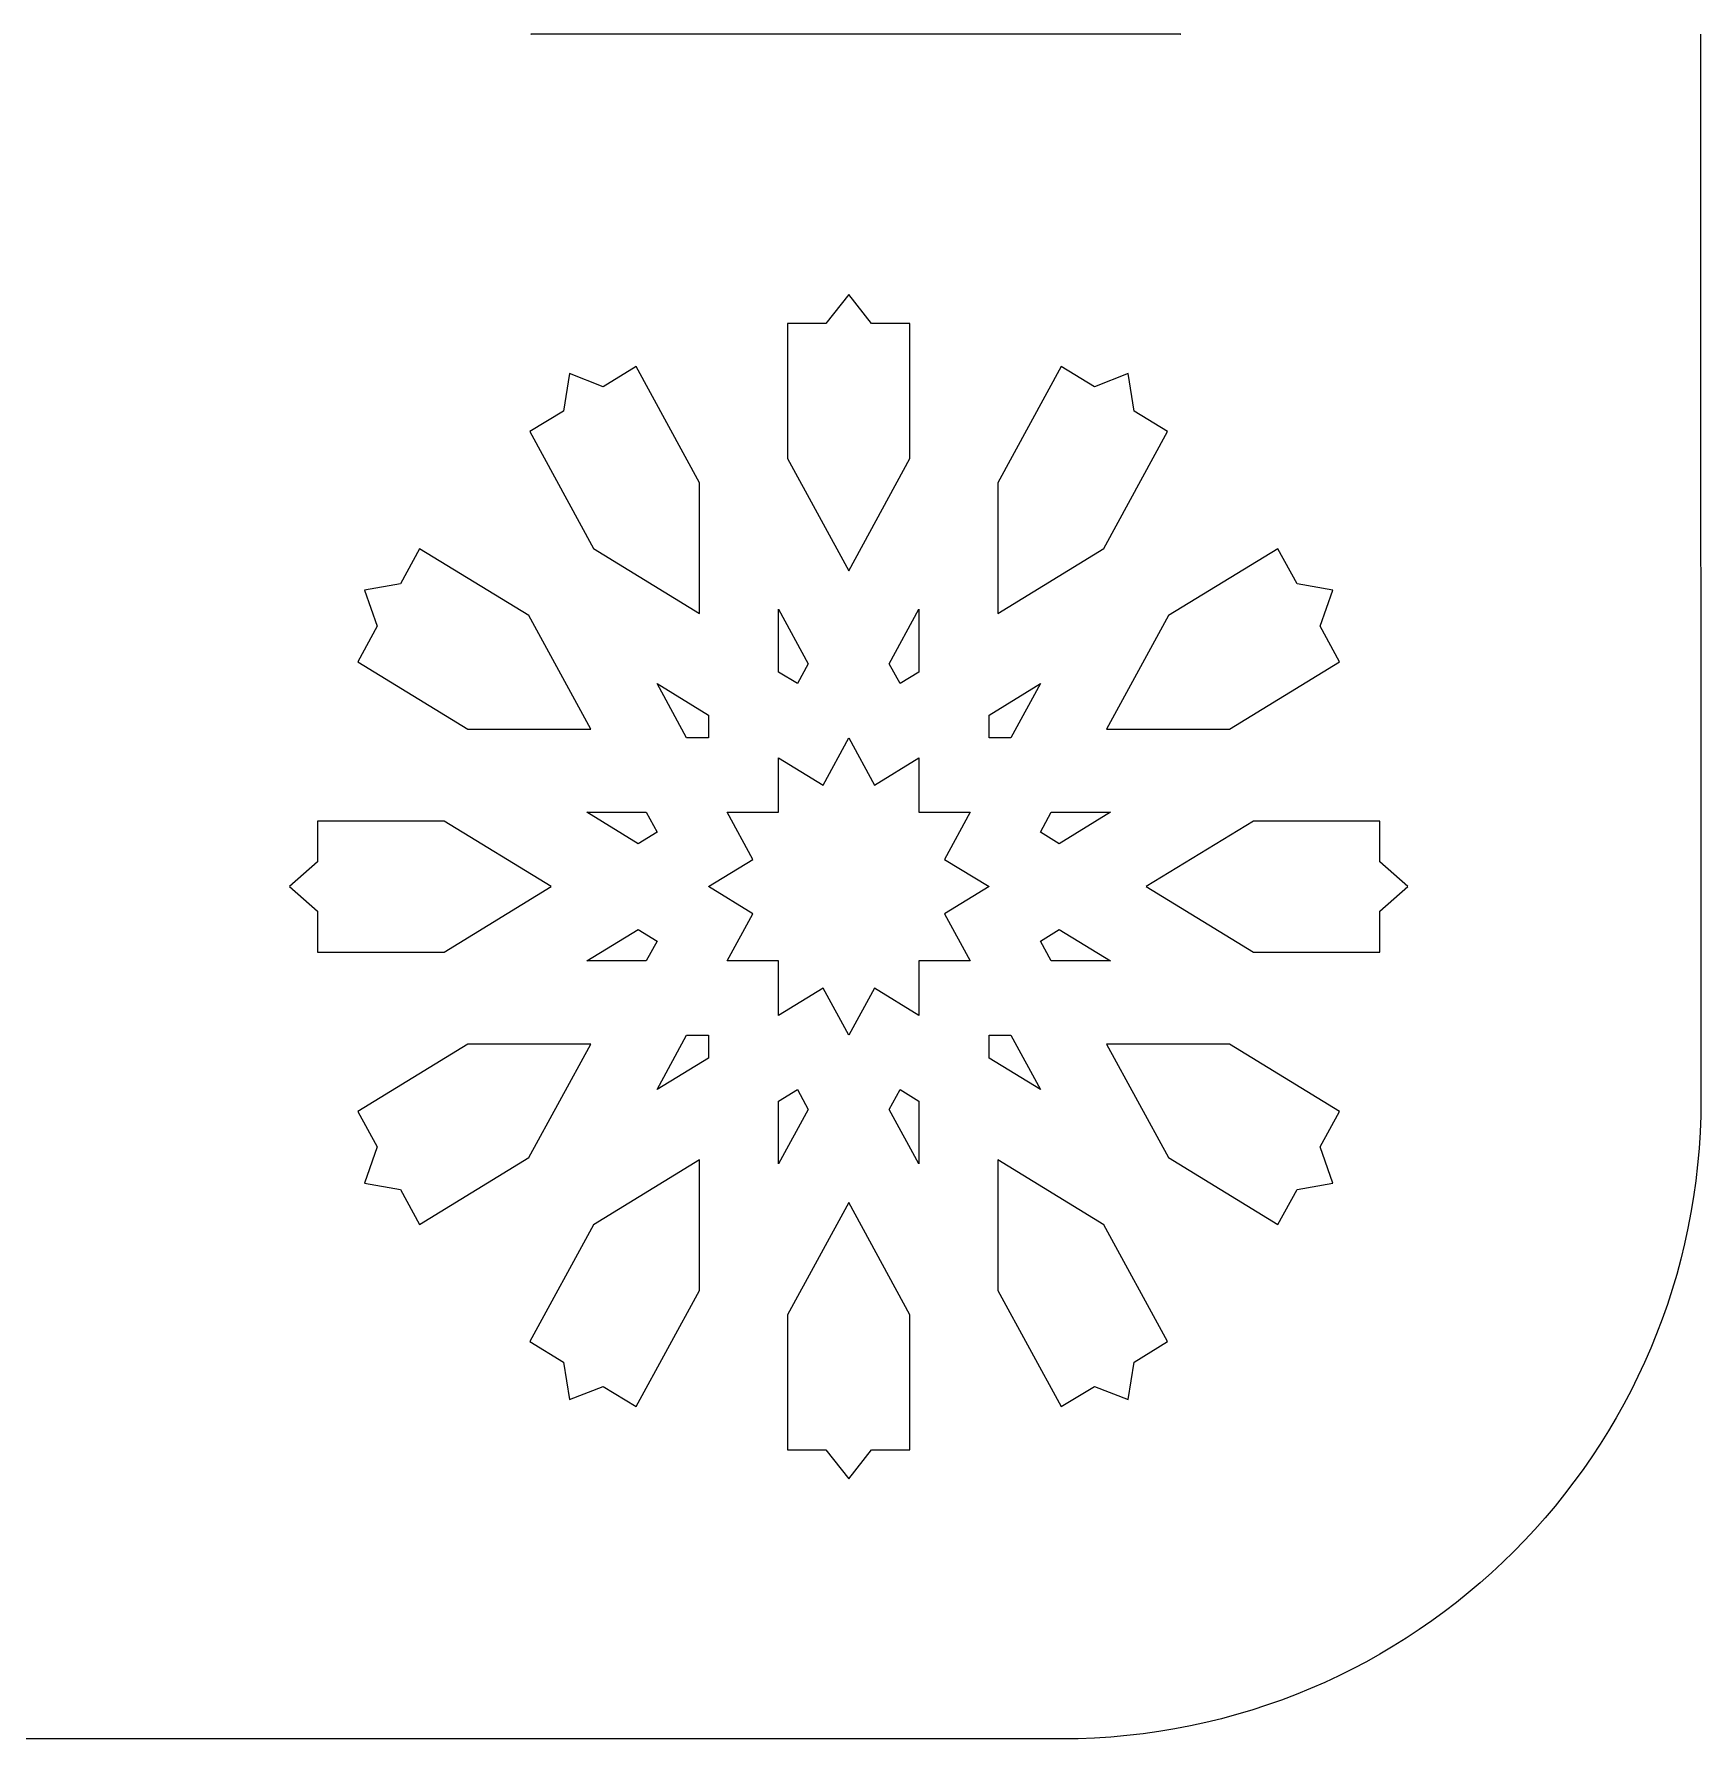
# Model space of a CAD drawing. Extents: x 100 to 710, y -550 to 180.
# Drawn here: x 531.4 to 609.6, y -450.5 to -370.5 of the extents above; entities that cross this region are included whole.
import ezdxf

# ---------------------------------------------------------------- set-up
doc = ezdxf.new("R2010")
doc.units = 0
doc.header["$MEASUREMENT"] = 0
doc.layers.add('LAYER_1', color=18, linetype='CONTINUOUS')
doc.layers.add('LAYER_2', color=174, linetype='CONTINUOUS')

msp = doc.modelspace()

# ---------------------------------------------------------------- linework, layer by layer
at = {"layer": 'LAYER_1'}
msp.add_lwpolyline([(585.166, -370.464), (585.18, -370.467), (585.172, -370.468), (554.68, -370.468), (554.673, -370.467), (554.686, -370.464)], dxfattribs=at)
for points in [[(566.718, -390.378), (569.595, -395.655), (572.472, -390.378), (572.472, -384.05), (570.664, -384.05), (569.595, -382.683), (568.526, -384.05), (566.718, -384.05)], [(556.204, -388.158), (554.628, -389.122), (557.619, -394.609), (562.595, -397.651), (562.595, -391.524), (559.621, -386.069), (558.067, -387.019), (556.487, -386.398)], [(581.123, -387.019), (579.569, -386.069), (576.596, -391.524), (576.596, -397.651), (581.571, -394.609), (584.562, -389.122), (582.986, -388.158), (582.704, -386.398)], [(551.722, -403.083), (557.49, -403.083), (554.586, -397.755), (549.453, -394.616), (548.556, -396.261), (546.875, -396.563), (547.468, -398.257), (546.559, -399.925)], [(592.632, -399.925), (591.722, -398.257), (592.316, -396.563), (590.634, -396.261), (589.738, -394.616), (584.605, -397.755), (581.701, -403.083), (587.469, -403.083)], [(567.185, -400.946), (566.303, -400.406), (566.303, -397.458), (567.695, -400.011)], [(572.005, -400.946), (571.496, -400.011), (572.888, -397.458), (572.888, -400.406)], [(561.991, -403.498), (560.6, -400.945), (563.011, -402.419), (563.011, -403.498)], [(577.199, -403.498), (576.18, -403.498), (576.18, -402.419), (578.591, -400.945)], [(574.093, -411.749), (575.298, -413.96), (572.888, -413.96), (572.888, -416.513), (570.8, -415.237), (569.595, -417.447), (568.39, -415.237), (566.303, -416.513), (566.303, -413.96), (563.892, -413.96), (565.098, -411.749), (563.01, -410.473), (565.098, -409.196), (563.892, -406.985), (566.303, -406.985), (566.303, -404.432), (568.39, -405.709), (569.595, -403.498), (570.8, -405.709), (572.888, -404.432), (572.888, -406.985), (575.298, -406.985), (574.093, -409.196), (576.181, -410.473)], [(559.718, -408.46), (557.307, -406.985), (560.091, -406.985), (560.6, -407.92)], [(579.473, -408.46), (578.59, -407.92), (579.1, -406.985), (581.884, -406.985)], [(544.671, -411.631), (544.671, -413.544), (550.606, -413.544), (555.629, -410.473), (550.606, -407.401), (544.671, -407.401), (544.671, -409.314), (543.351, -410.473)], [(594.519, -407.401), (588.585, -407.401), (583.562, -410.473), (588.585, -413.544), (594.519, -413.544), (594.519, -411.631), (595.84, -410.473), (594.519, -409.314)], [(560.091, -413.96), (557.307, -413.96), (559.718, -412.486), (560.6, -413.026)], [(579.1, -413.96), (578.59, -413.026), (579.473, -412.486), (581.884, -413.96)], [(560.6, -420), (561.991, -417.447), (563.011, -417.447), (563.011, -418.526)], [(576.18, -418.526), (576.18, -417.447), (577.199, -417.447), (578.591, -420)], [(546.559, -421.02), (547.468, -422.688), (546.875, -424.382), (548.556, -424.684), (549.453, -426.329), (554.586, -423.191), (557.49, -417.863), (551.722, -417.863)], [(587.469, -417.863), (581.701, -417.863), (584.605, -423.191), (589.738, -426.329), (590.634, -424.684), (592.316, -424.382), (591.722, -422.688), (592.632, -421.02)], [(566.303, -423.488), (566.303, -420.539), (567.185, -420), (567.695, -420.934)], [(571.496, -420.934), (572.005, -420), (572.888, -420.539), (572.888, -423.488)], [(559.621, -434.876), (562.595, -429.421), (562.595, -423.294), (557.619, -426.337), (554.628, -431.823), (556.204, -432.787), (556.487, -434.548), (558.067, -433.926)], [(582.986, -432.787), (584.562, -431.823), (581.571, -426.337), (576.596, -423.294), (576.596, -429.421), (579.569, -434.876), (581.123, -433.926), (582.704, -434.548)], [(566.718, -430.567), (566.718, -436.895), (568.526, -436.895), (569.595, -438.262), (570.664, -436.895), (572.472, -436.895), (572.472, -430.567), (569.595, -425.29)]]:
    msp.add_lwpolyline(points, close=True, dxfattribs=at)
at = {"layer": 'LAYER_2'}
msp.add_lwpolyline([(609.569, -370.468), (609.589, -420.455), (609.58, -421.23), (609.551, -422), (609.503, -422.764), (609.435, -423.524), (609.349, -424.277), (609.245, -425.025), (609.122, -425.767), (608.982, -426.503), (608.823, -427.233), (608.647, -427.955), (608.454, -428.671), (608.243, -429.379), (608.016, -430.08), (607.772, -430.774), (607.511, -431.459), (607.235, -432.137), (606.942, -432.806), (606.634, -433.466), (606.31, -434.118), (605.972, -434.76), (605.618, -435.393), (605.249, -436.017), (604.866, -436.631), (604.469, -437.235), (604.058, -437.828), (603.633, -438.411), (603.194, -438.984), (602.742, -439.545), (602.277, -440.095), (601.799, -440.634), (601.308, -441.161), (600.805, -441.676), (600.29, -442.18), (599.763, -442.67), (599.225, -443.148), (598.674, -443.614), (598.113, -444.066), (597.541, -444.505), (596.958, -444.93), (596.364, -445.341), (595.76, -445.739), (595.147, -446.122), (594.523, -446.491), (593.89, -446.845), (593.248, -447.184), (592.596, -447.508), (591.936, -447.816), (591.267, -448.109), (590.589, -448.386), (589.904, -448.646), (589.21, -448.89), (588.509, -449.118), (587.801, -449.329), (587.085, -449.523), (586.362, -449.699), (585.633, -449.858), (584.897, -449.999), (584.155, -450.122), (583.407, -450.226), (582.653, -450.313), (581.894, -450.38), (581.129, -450.429), (580.359, -450.458), (579.585, -450.468), (529.589, -450.468)], dxfattribs=at)

doc.saveas('drawing.dxf')
